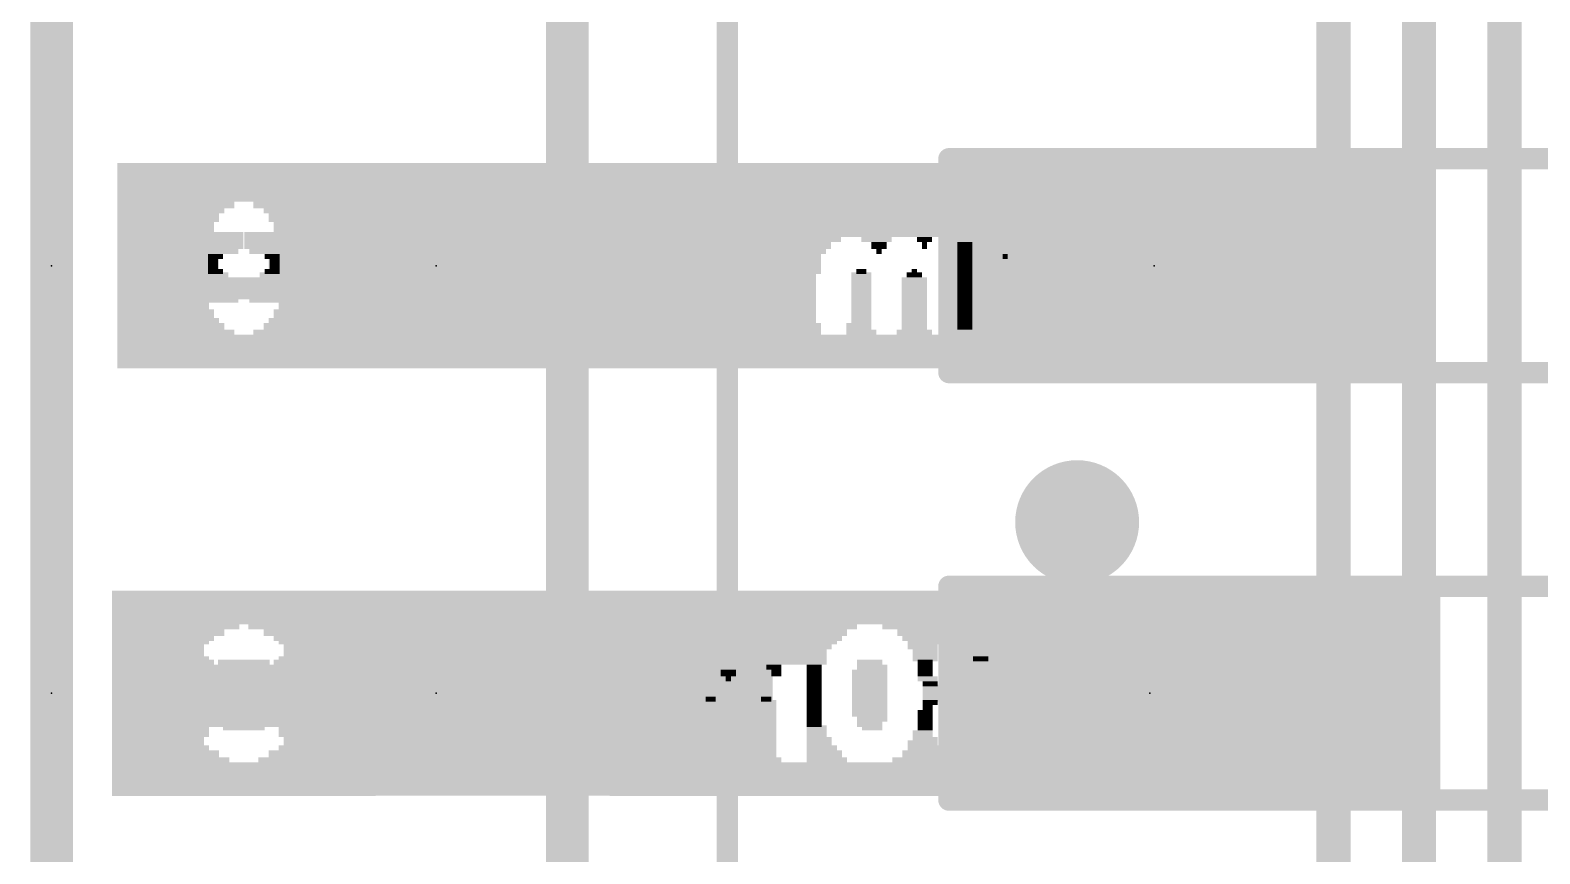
# Model space of a CAD drawing. Extents: x -30.7 to 55.9, y -16 to 25.5.
# Drawn here: x -0.13 to 8.85, y 13.02 to 17.91 of the extents above; entities that cross this region are included whole.
import ezdxf

# ---------------------------------------------------------------- set-up
doc = ezdxf.new("R2010")
doc.units = 0
for name, color, linetype in [('1', 12, 'CONTINUOUS'), ('16', 53, 'CONTINUOUS'), ('18', 110, 'CONTINUOUS'), ('20', 53, 'CONTINUOUS'), ('21', 41, 'CONTINUOUS'), ('22', 40, 'CONTINUOUS'), ('23', 53, 'CONTINUOUS'), ('24', 53, 'CONTINUOUS'), ('51', 53, 'CONTINUOUS')]:
    doc.layers.add(name, color=color, linetype=linetype)

# ---------------------------------------------------------------- blocks, each defined once
blk = doc.blocks.new('RECT')
blk.add_solid([(-0.5, -0.5), (0.5, -0.5), (-0.5, 0.5), (0.5, 0.5)])
blk = doc.blocks.new('ROUNDV')
at = {"const_width": 0.5}
blk.add_lwpolyline([(0, -0.25, 1), (0, 0.25, 1), (0, -0.25)], format="xyb", dxfattribs=at)

msp = doc.modelspace()

# ---------------------------------------------------------------- linework, layer by layer
at = {"layer": '1'}
for points, const_width in [([(0, 25.4), (0, 0)], 0.254), ([(7.62, 8.382), (7.62, 20.486)], 0.2032), ([(8.128, 20.447), (8.128, 9.906)], 0.2032), ([(8.636, 20.32), (8.636, 12.192)], 0.2032), ([(3.066, 19.05), (3.066, 16.51)], 0.254), ([(3.066, 13.97), (3.066, 16.51)], 0.254), ([(3.066, 11.43), (3.066, 13.97)], 0.254)]:
    msp.add_lwpolyline(points, dxfattribs=dict(at, const_width=const_width))
at = {"layer": '1', "const_width": 0.127}
for points in [[(3.1295, 16.51, 1), (3.0025, 16.51)], [(3.0025, 16.51, 1), (3.1295, 16.51)], [(3.1295, 13.97, 1), (3.0025, 13.97)], [(3.0025, 13.97, 1), (3.1295, 13.97)]]:
    msp.add_lwpolyline(points, format="xyb", dxfattribs=at)
at = {"layer": '16', "const_width": 0.254}
msp.add_lwpolyline([(0, 25.4), (0, 0)], dxfattribs=at)
at = {"layer": '20', "const_width": 0.2032}
msp.add_lwpolyline([(0, 0), (0, 25.4)], dxfattribs=at)
at = {"layer": '23'}
for p in [(0, 16.51), (0, 13.97)]:
    msp.add_point(p, dxfattribs=at)
at = {"layer": '24'}
for p in [(2.286, 16.51), (6.5532, 16.51), (2.286, 13.97), (6.5278, 13.97)]:
    msp.add_point(p, dxfattribs=at)
at = {"layer": '51', "const_width": 0.127}
for points in [[(4.016, 4.345), (4.016, 21.055)], [(7.112, 17.145), (5.334, 17.145)], [(5.334, 17.145), (5.334, 15.875)], [(7.112, 15.875), (7.112, 17.145)], [(7.112, 17.145), (9.144, 17.145)], [(5.334, 17.018), (7.112, 17.018)], [(5.334, 16.891), (7.112, 16.891)], [(5.334, 16.764), (7.112, 16.764)], [(5.334, 16.637), (7.112, 16.637)], [(5.334, 16.51), (7.112, 16.51)], [(5.334, 16.383), (7.112, 16.383)], [(5.334, 16.256), (7.112, 16.256)], [(5.334, 16.129), (7.112, 16.129)], [(5.334, 16.002), (7.112, 16.002)], [(5.334, 15.875), (7.112, 15.875)], [(5.334, 15.875), (7.112, 15.875)], [(9.144, 15.875), (7.112, 15.875)], [(7.112, 14.605), (5.334, 14.605)], [(5.334, 14.605), (5.334, 13.335)], [(7.112, 13.335), (7.112, 14.605)], [(7.112, 14.605), (9.144, 14.605)], [(5.334, 14.478), (7.112, 14.478)], [(5.334, 14.351), (7.112, 14.351)], [(5.334, 14.224), (7.112, 14.224)], [(5.334, 14.097), (7.112, 14.097)], [(5.334, 13.97), (7.112, 13.97)], [(5.334, 13.843), (7.112, 13.843)], [(5.334, 13.716), (7.112, 13.716)], [(5.334, 13.589), (7.112, 13.589)], [(5.334, 13.462), (7.112, 13.462)], [(5.334, 13.335), (7.112, 13.335)], [(5.334, 13.335), (7.112, 13.335)], [(9.144, 13.335), (7.112, 13.335)]]:
    msp.add_lwpolyline(points, dxfattribs=at)
at = {"layer": '51', "const_width": 0.0635}
for points in [[(5.3658, 17.145, 1), (5.3023, 17.145)], [(5.334, 17.1767, 1), (5.334, 17.1133)], [(7.112, 17.1767, 1), (7.112, 17.1133)], [(7.1437, 17.145, 1), (7.0803, 17.145)], [(7.112, 17.1133, 1), (7.112, 17.1767)], [(5.334, 17.0497, 1), (5.334, 16.9863)], [(7.112, 16.9863, 1), (7.112, 17.0497)], [(5.334, 16.9228, 1), (5.334, 16.8593)], [(7.112, 16.8593, 1), (7.112, 16.9228)], [(5.334, 16.7957, 1), (5.334, 16.7323)], [(7.112, 16.7323, 1), (7.112, 16.7957)], [(5.334, 16.6687, 1), (5.334, 16.6053)], [(7.112, 16.6053, 1), (7.112, 16.6687)], [(5.334, 16.5418, 1), (5.334, 16.4783)], [(7.112, 16.4783, 1), (7.112, 16.5418)], [(5.334, 16.4147, 1), (5.334, 16.3513)], [(7.112, 16.3513, 1), (7.112, 16.4147)], [(5.334, 16.2877, 1), (5.334, 16.2243)], [(7.112, 16.2243, 1), (7.112, 16.2877)], [(5.334, 16.1608, 1), (5.334, 16.0973)], [(7.112, 16.0973, 1), (7.112, 16.1608)], [(5.334, 16.0338, 1), (5.334, 15.9703)], [(7.112, 15.9703, 1), (7.112, 16.0338)], [(5.334, 15.9068, 1), (5.334, 15.8432)], [(5.334, 15.9068, 1), (5.334, 15.8432)], [(5.3023, 15.875, 1), (5.3658, 15.875)], [(7.112, 15.9068, 1), (7.112, 15.8432)], [(7.0803, 15.875, 1), (7.1437, 15.875)], [(7.112, 15.8432, 1), (7.112, 15.9068)], [(7.112, 15.8432, 1), (7.112, 15.9068)], [(5.334, 14.6368, 1), (5.334, 14.5732)], [(5.3658, 14.605, 1), (5.3023, 14.605)], [(7.112, 14.6368, 1), (7.112, 14.5732)], [(7.1437, 14.605, 1), (7.0803, 14.605)], [(7.112, 14.5732, 1), (7.112, 14.6368)], [(5.334, 14.5098, 1), (5.334, 14.4463)], [(7.112, 14.4463, 1), (7.112, 14.5098)], [(5.334, 14.3828, 1), (5.334, 14.3193)], [(7.112, 14.3193, 1), (7.112, 14.3828)], [(5.334, 14.2558, 1), (5.334, 14.1922)], [(7.112, 14.1922, 1), (7.112, 14.2558)], [(5.334, 14.1288, 1), (5.334, 14.0653)], [(7.112, 14.0653, 1), (7.112, 14.1288)], [(5.334, 14.0018, 1), (5.334, 13.9383)], [(7.112, 13.9383, 1), (7.112, 14.0018)], [(5.334, 13.8748, 1), (5.334, 13.8112)], [(7.112, 13.8112, 1), (7.112, 13.8748)], [(5.334, 13.7478, 1), (5.334, 13.6843)], [(7.112, 13.6843, 1), (7.112, 13.7478)], [(5.334, 13.6208, 1), (5.334, 13.5572)], [(7.112, 13.5572, 1), (7.112, 13.6208)], [(5.334, 13.4938, 1), (5.334, 13.4303)], [(7.112, 13.4303, 1), (7.112, 13.4938)], [(5.334, 13.3668, 1), (5.334, 13.3033)], [(5.334, 13.3668, 1), (5.334, 13.3033)], [(7.112, 13.3668, 1), (7.112, 13.3033)], [(7.112, 13.3033, 1), (7.112, 13.3668)], [(7.112, 13.3033, 1), (7.112, 13.3668)], [(5.3023, 13.335, 1), (5.3658, 13.335)], [(7.0803, 13.335, 1), (7.1437, 13.335)]]:
    msp.add_lwpolyline(points, format="xyb", dxfattribs=at)

# ---------------------------------------------------------------- block references
at = {"layer": '1', "xscale": 2.44, "yscale": 1.13}
for p in [(3.066, 16.51), (3.066, 13.97)]:
    msp.add_blockref('RECT', p, dxfattribs=at)
at = {"layer": '18', "xscale": 0.7366, "yscale": 0.7366}
msp.add_blockref('ROUNDV', (6.096, 14.986), dxfattribs=at)
msp.add_blockref('ROUNDV', (6.096, 14.986), dxfattribs=at)
at = {"layer": '21'}
for p, xscale, yscale in [((1.035, 17.105), 1.29, 0.03), ((1.035, 17.075), 1.29, 0.03), ((1.035, 17.05), 1.29, 0.02), ((1.7399, 16.51), 0.1778, 1.2192), ((1.7399, 16.51), 0.1778, 1.2192), ((1.035, 17.02), 1.29, 0.04), ((1.035, 16.985), 1.29, 0.03), ((1.035, 16.955), 1.29, 0.03), ((1.035, 16.93), 1.29, 0.02), ((1.035, 16.905), 1.29, 0.03), ((0.57, 16.87), 0.36, 0.04), ((1.44, 16.87), 0.48, 0.04), ((0.555, 16.835), 0.33, 0.03), ((0.555, 16.815), 0.33, 0.03), ((0.555, 16.785), 0.33, 0.03), ((1.47, 16.835), 0.42, 0.03), ((1.485, 16.815), 0.39, 0.03), ((1.485, 16.785), 0.39, 0.03), ((0.555, 16.75), 0.33, 0.04), ((0.555, 16.715), 0.33, 0.03), ((0.555, 16.695), 0.33, 0.03), ((1.035, 16.695), 0.21, 0.03), ((1.5, 16.75), 0.36, 0.04), ((1.5, 16.715), 0.36, 0.03), ((1.5, 16.695), 0.36, 0.03), ((0.555, 16.665), 0.33, 0.03), ((0.555, 16.63), 0.33, 0.04), ((0.555, 16.595), 0.33, 0.03), ((1.035, 16.665), 0.21, 0.03), ((1.035, 16.63), 0.21, 0.04), ((1.02, 16.595), 0.18, 0.03), ((1.5, 16.665), 0.36, 0.03), ((1.5, 16.63), 0.36, 0.04), ((1.5, 16.595), 0.36, 0.03), ((0.555, 16.565), 0.33, 0.03), ((0.555, 16.545), 0.33, 0.03), ((0.555, 16.51), 0.33, 0.04), ((0.975, 16.565), 0.09, 0.03), ((0.96, 16.545), 0.06, 0.03), ((0.96, 16.51), 0.06, 0.04), ((1.485, 16.545), 0.39, 0.03), ((1.485, 16.51), 0.39, 0.04), ((1.5, 16.565), 0.36, 0.03), ((0.555, 16.475), 0.33, 0.03), ((0.555, 16.455), 0.33, 0.03), ((0.555, 16.425), 0.33, 0.03), ((0.975, 16.475), 0.09, 0.03), ((0.99, 16.455), 0.12, 0.03), ((1.05, 16.425), 0.24, 0.03), ((1.5, 16.475), 0.36, 0.03), ((1.515, 16.455), 0.33, 0.03), ((1.515, 16.425), 0.33, 0.03), ((0.555, 16.39), 0.33, 0.04), ((0.555, 16.355), 0.33, 0.03), ((0.555, 16.325), 0.33, 0.03), ((1.05, 16.39), 0.24, 0.04), ((1.05, 16.355), 0.24, 0.03), ((1.05, 16.325), 0.24, 0.03), ((1.515, 16.39), 0.33, 0.04), ((1.515, 16.355), 0.33, 0.03), ((1.515, 16.325), 0.33, 0.03), ((0.555, 16.305), 0.33, 0.03), ((0.555, 16.27), 0.33, 0.04), ((0.555, 16.235), 0.33, 0.03), ((1.02, 16.305), 0.18, 0.03), ((1.5, 16.235), 0.36, 0.03), ((1.515, 16.305), 0.33, 0.03), ((1.515, 16.27), 0.33, 0.04), ((0.555, 16.215), 0.33, 0.03), ((0.555, 16.185), 0.33, 0.03), ((0.57, 16.15), 0.36, 0.04), ((1.47, 16.15), 0.42, 0.04), ((1.485, 16.185), 0.39, 0.03), ((1.5, 16.215), 0.36, 0.03), ((0.57, 16.115), 0.36, 0.03), ((1.035, 16.085), 1.29, 0.03), ((1.035, 16.055), 1.29, 0.03), ((1.44, 16.115), 0.48, 0.03), ((1.035, 16.025), 1.29, 0.03), ((1.035, 16.005), 1.29, 0.03), ((1.035, 15.975), 1.29, 0.03), ((1.035, 15.945), 1.29, 0.03), ((1.035, 15.915), 1.29, 0.03), ((1.035, 14.565), 1.35, 0.03), ((1.035, 14.535), 1.35, 0.03), ((1.7399, 13.97), 0.1778, 1.2192), ((1.035, 14.51), 1.35, 0.02), ((1.035, 14.48), 1.35, 0.04), ((1.035, 14.445), 1.35, 0.03), ((1.035, 14.415), 1.35, 0.03), ((1.035, 14.39), 1.35, 0.02), ((0.705, 14.365), 0.69, 0.03), ((1.44, 14.365), 0.54, 0.03), ((0.66, 14.33), 0.6, 0.04), ((0.63, 14.295), 0.54, 0.03), ((0.6, 14.275), 0.48, 0.03), ((1.485, 14.33), 0.45, 0.04), ((1.515, 14.295), 0.39, 0.03), ((1.53, 14.275), 0.36, 0.03), ((0.585, 14.245), 0.45, 0.03), ((0.57, 14.21), 0.42, 0.04), ((0.555, 14.175), 0.39, 0.03), ((1.53, 14.175), 0.36, 0.03), ((1.545, 14.245), 0.33, 0.03), ((1.545, 14.21), 0.33, 0.04), ((0.555, 14.155), 0.39, 0.03), ((0.54, 14.125), 0.36, 0.03), ((0.54, 14.09), 0.36, 0.04), ((1.32, 14.09), 0.78, 0.04), ((1.11, 14.125), 0.3, 0.03), ((1.095, 14.155), 0.21, 0.03), ((1.5, 14.125), 0.42, 0.03), ((1.515, 14.155), 0.39, 0.03), ((0.54, 14.055), 0.36, 0.03), ((0.525, 14.025), 0.33, 0.03), ((0.525, 14.005), 0.33, 0.03), ((1.305, 14.055), 0.81, 0.03), ((1.305, 14.025), 0.81, 0.03), ((1.305, 14.005), 0.81, 0.03), ((0.525, 13.97), 0.33, 0.04), ((0.525, 13.935), 0.33, 0.03), ((0.525, 13.915), 0.33, 0.03), ((1.305, 13.97), 0.81, 0.04), ((1.305, 13.935), 0.81, 0.03), ((1.305, 13.915), 0.81, 0.03), ((0.54, 13.885), 0.36, 0.03), ((0.54, 13.85), 0.36, 0.04), ((0.54, 13.815), 0.36, 0.03), ((1.305, 13.885), 0.81, 0.03), ((1.305, 13.85), 0.81, 0.04), ((1.32, 13.815), 0.78, 0.03), ((0.555, 13.785), 0.39, 0.03), ((0.555, 13.765), 0.39, 0.03), ((0.57, 13.73), 0.42, 0.04), ((1.095, 13.785), 0.27, 0.03), ((1.095, 13.765), 0.15, 0.03), ((1.515, 13.785), 0.39, 0.03), ((1.53, 13.765), 0.36, 0.03), ((1.53, 13.73), 0.36, 0.04), ((0.57, 13.695), 0.42, 0.03), ((0.585, 13.675), 0.45, 0.03), ((0.615, 13.645), 0.51, 0.03), ((1.53, 13.645), 0.36, 0.03), ((1.545, 13.695), 0.33, 0.03), ((1.545, 13.675), 0.33, 0.03), ((0.63, 13.61), 0.54, 0.04), ((0.66, 13.575), 0.6, 0.03), ((1.035, 13.545), 1.35, 0.03), ((1.47, 13.575), 0.48, 0.03), ((1.5, 13.61), 0.42, 0.04), ((1.035, 13.515), 1.35, 0.03), ((1.035, 13.485), 1.35, 0.03), ((1.035, 13.465), 1.35, 0.03), ((1.035, 13.435), 1.35, 0.03), ((1.035, 13.405), 1.35, 0.03), ((1.035, 13.375), 1.35, 0.03)]:
    msp.add_blockref('RECT', p, dxfattribs=dict(at, xscale=xscale, yscale=yscale))
at = {"layer": '22', "rotation": 180}
for p, xscale, yscale in [((1.251, 17.105), 1.29, 0.03), ((1.251, 17.075), 1.29, 0.03), ((1.251, 17.05), 1.29, 0.02), ((5.1882, 17.105), 1.95, 0.03), ((5.1882, 17.075), 1.95, 0.03), ((5.1882, 17.05), 1.95, 0.02), ((1.251, 17.02), 1.29, 0.04), ((1.251, 16.985), 1.29, 0.03), ((1.251, 16.955), 1.29, 0.03), ((5.1882, 17.02), 1.95, 0.04), ((5.1882, 16.985), 1.95, 0.03), ((5.1882, 16.955), 1.95, 0.03), ((1.251, 16.93), 1.29, 0.02), ((1.251, 16.905), 1.29, 0.03), ((0.846, 16.87), 0.48, 0.04), ((1.716, 16.87), 0.36, 0.04), ((5.1882, 16.93), 1.95, 0.02), ((5.1882, 16.905), 1.95, 0.03), ((4.8432, 16.87), 1.26, 0.04), ((5.8932, 16.87), 0.54, 0.04), ((0.816, 16.835), 0.42, 0.03), ((0.801, 16.815), 0.39, 0.03), ((0.801, 16.785), 0.39, 0.03), ((1.731, 16.835), 0.33, 0.03), ((1.731, 16.815), 0.33, 0.03), ((1.731, 16.785), 0.33, 0.03), ((4.8432, 16.835), 1.26, 0.03), ((4.8432, 16.815), 1.26, 0.03), ((4.8432, 16.785), 1.26, 0.03), ((5.9082, 16.835), 0.51, 0.03), ((5.9232, 16.815), 0.48, 0.03), ((5.9532, 16.785), 0.42, 0.03), ((0.786, 16.75), 0.36, 0.04), ((0.786, 16.715), 0.36, 0.03), ((0.786, 16.695), 0.36, 0.03), ((1.251, 16.695), 0.21, 0.03), ((1.731, 16.75), 0.33, 0.04), ((1.731, 16.715), 0.33, 0.03), ((1.731, 16.695), 0.33, 0.03), ((4.8432, 16.75), 1.26, 0.04), ((4.8432, 16.715), 1.26, 0.03), ((4.8432, 16.695), 1.26, 0.03), ((5.9682, 16.75), 0.39, 0.04), ((5.9832, 16.715), 0.36, 0.03), ((5.9982, 16.695), 0.33, 0.03), ((0.786, 16.665), 0.36, 0.03), ((0.786, 16.63), 0.36, 0.04), ((0.786, 16.595), 0.36, 0.03), ((1.251, 16.665), 0.21, 0.03), ((1.251, 16.63), 0.21, 0.04), ((1.266, 16.595), 0.18, 0.03), ((1.731, 16.665), 0.33, 0.03), ((1.731, 16.63), 0.33, 0.04), ((1.731, 16.595), 0.33, 0.03), ((4.4532, 16.665), 0.48, 0.03), ((4.4232, 16.63), 0.42, 0.04), ((4.4082, 16.595), 0.39, 0.03), ((4.9032, 16.665), 0.18, 0.03), ((4.9182, 16.63), 0.09, 0.04), ((4.9182, 16.595), 0.03, 0.03), ((5.1882, 16.665), 0.09, 0.03), ((5.1882, 16.63), 0.03, 0.04), ((5.4132, 16.665), 0.12, 0.03), ((5.4282, 16.63), 0.09, 0.04), ((5.4282, 16.595), 0.09, 0.03), ((5.9982, 16.665), 0.33, 0.03), ((5.9982, 16.63), 0.33, 0.04), ((5.9982, 16.595), 0.33, 0.03), ((0.786, 16.565), 0.36, 0.03), ((0.801, 16.545), 0.39, 0.03), ((0.801, 16.51), 0.39, 0.04), ((1.311, 16.565), 0.09, 0.03), ((1.326, 16.545), 0.06, 0.03), ((1.326, 16.51), 0.06, 0.04), ((1.731, 16.565), 0.33, 0.03), ((1.731, 16.545), 0.33, 0.03), ((1.731, 16.51), 0.33, 0.04), ((4.3932, 16.565), 0.36, 0.03), ((4.3932, 16.545), 0.36, 0.03), ((4.3932, 16.51), 0.36, 0.04), ((5.4282, 16.565), 0.09, 0.03), ((5.4282, 16.545), 0.09, 0.03), ((5.4282, 16.51), 0.09, 0.04), ((5.6682, 16.565), 0.03, 0.03), ((5.9082, 16.545), 0.51, 0.03), ((5.9082, 16.51), 0.51, 0.04), ((5.9832, 16.565), 0.36, 0.03), ((0.786, 16.475), 0.36, 0.03), ((0.771, 16.455), 0.33, 0.03), ((0.771, 16.425), 0.33, 0.03), ((1.236, 16.425), 0.24, 0.03), ((1.296, 16.455), 0.12, 0.03), ((1.311, 16.475), 0.09, 0.03), ((1.731, 16.475), 0.33, 0.03), ((1.731, 16.455), 0.33, 0.03), ((1.731, 16.425), 0.33, 0.03), ((4.3932, 16.475), 0.36, 0.03), ((4.3782, 16.455), 0.33, 0.03), ((4.3782, 16.425), 0.33, 0.03), ((4.8132, 16.455), 0.12, 0.03), ((4.8132, 16.425), 0.12, 0.03), ((4.8132, 16.475), 0.06, 0.03), ((5.1282, 16.425), 0.15, 0.03), ((5.1282, 16.455), 0.09, 0.03), ((5.1282, 16.475), 0.03, 0.03), ((5.4282, 16.475), 0.09, 0.03), ((5.4282, 16.455), 0.09, 0.03), ((5.4282, 16.425), 0.09, 0.03), ((5.9082, 16.475), 0.51, 0.03), ((5.9082, 16.455), 0.51, 0.03), ((5.9082, 16.425), 0.51, 0.03), ((0.771, 16.39), 0.33, 0.04), ((0.771, 16.355), 0.33, 0.03), ((0.771, 16.325), 0.33, 0.03), ((1.236, 16.39), 0.24, 0.04), ((1.236, 16.355), 0.24, 0.03), ((1.236, 16.325), 0.24, 0.03), ((1.731, 16.39), 0.33, 0.04), ((1.731, 16.355), 0.33, 0.03), ((1.731, 16.325), 0.33, 0.03), ((4.3782, 16.39), 0.33, 0.04), ((4.3782, 16.355), 0.33, 0.03), ((4.3782, 16.325), 0.33, 0.03), ((4.8132, 16.39), 0.12, 0.04), ((4.8132, 16.355), 0.12, 0.03), ((4.8132, 16.325), 0.12, 0.03), ((5.1282, 16.39), 0.15, 0.04), ((5.1282, 16.355), 0.15, 0.03), ((5.1282, 16.325), 0.15, 0.03), ((5.4282, 16.39), 0.09, 0.04), ((5.4282, 16.355), 0.09, 0.03), ((5.4282, 16.325), 0.09, 0.03), ((5.9082, 16.39), 0.51, 0.04), ((5.9082, 16.355), 0.51, 0.03), ((5.9082, 16.325), 0.51, 0.03), ((0.771, 16.305), 0.33, 0.03), ((0.771, 16.27), 0.33, 0.04), ((0.786, 16.235), 0.36, 0.03), ((1.266, 16.305), 0.18, 0.03), ((1.731, 16.305), 0.33, 0.03), ((1.731, 16.27), 0.33, 0.04), ((1.731, 16.235), 0.33, 0.03), ((4.3782, 16.305), 0.33, 0.03), ((4.3782, 16.27), 0.33, 0.04), ((4.3782, 16.235), 0.33, 0.03), ((4.8132, 16.305), 0.12, 0.03), ((4.8132, 16.27), 0.12, 0.04), ((4.8132, 16.235), 0.12, 0.03), ((5.1282, 16.305), 0.15, 0.03), ((5.1282, 16.27), 0.15, 0.04), ((5.1282, 16.235), 0.15, 0.03), ((5.4282, 16.305), 0.09, 0.03), ((5.4282, 16.27), 0.09, 0.04), ((5.4282, 16.235), 0.09, 0.03), ((5.9082, 16.305), 0.51, 0.03), ((5.9082, 16.27), 0.51, 0.04), ((5.9082, 16.235), 0.51, 0.03), ((0.786, 16.215), 0.36, 0.03), ((0.801, 16.185), 0.39, 0.03), ((0.816, 16.15), 0.42, 0.04), ((1.716, 16.15), 0.36, 0.04), ((1.731, 16.215), 0.33, 0.03), ((1.731, 16.185), 0.33, 0.03), ((4.3782, 16.215), 0.33, 0.03), ((4.3782, 16.185), 0.33, 0.03), ((4.3932, 16.15), 0.36, 0.04), ((4.7982, 16.15), 0.15, 0.04), ((4.8132, 16.215), 0.12, 0.03), ((4.8132, 16.185), 0.12, 0.03), ((5.1282, 16.215), 0.15, 0.03), ((5.1282, 16.185), 0.15, 0.03), ((5.1282, 16.15), 0.15, 0.04), ((5.4282, 16.215), 0.09, 0.03), ((5.4282, 16.185), 0.09, 0.03), ((5.4282, 16.15), 0.09, 0.04), ((5.9082, 16.215), 0.51, 0.03), ((5.9082, 16.185), 0.51, 0.03), ((5.9082, 16.15), 0.51, 0.04), ((0.846, 16.115), 0.48, 0.03), ((1.251, 16.085), 1.29, 0.03), ((1.251, 16.055), 1.29, 0.03), ((1.716, 16.115), 0.36, 0.03), ((4.3932, 16.115), 0.36, 0.03), ((5.1882, 16.085), 1.95, 0.03), ((5.1882, 16.055), 1.95, 0.03), ((4.8132, 16.115), 0.18, 0.03), ((5.1282, 16.115), 0.21, 0.03), ((5.4282, 16.115), 0.15, 0.03), ((5.9082, 16.115), 0.51, 0.03), ((1.251, 16.025), 1.29, 0.03), ((1.251, 16.005), 1.29, 0.03), ((1.251, 15.975), 1.29, 0.03), ((5.1882, 16.025), 1.95, 0.03), ((5.1882, 16.005), 1.95, 0.03), ((5.1882, 15.975), 1.95, 0.03), ((1.251, 15.945), 1.29, 0.03), ((1.251, 15.915), 1.29, 0.03), ((5.1882, 15.945), 1.95, 0.03), ((5.1882, 15.915), 1.95, 0.03), ((1.251, 14.565), 1.35, 0.03), ((1.251, 14.535), 1.35, 0.03), ((4.7428, 14.565), 2.85, 0.03), ((4.7428, 14.535), 2.85, 0.03), ((1.251, 14.51), 1.35, 0.02), ((1.251, 14.48), 1.35, 0.04), ((1.251, 14.445), 1.35, 0.03), ((4.7428, 14.51), 2.85, 0.02), ((4.7428, 14.48), 2.85, 0.04), ((4.7428, 14.445), 2.85, 0.03), ((1.251, 14.415), 1.35, 0.03), ((1.251, 14.39), 1.35, 0.02), ((0.846, 14.365), 0.54, 0.03), ((1.581, 14.365), 0.69, 0.03), ((4.7428, 14.415), 2.85, 0.03), ((4.7428, 14.39), 2.85, 0.02), ((4.0528, 14.365), 1.47, 0.03), ((5.1928, 14.365), 0.51, 0.03), ((5.8828, 14.365), 0.57, 0.03), ((0.801, 14.33), 0.45, 0.04), ((0.771, 14.295), 0.39, 0.03), ((0.756, 14.275), 0.36, 0.03), ((1.626, 14.33), 0.6, 0.04), ((1.656, 14.295), 0.54, 0.03), ((1.686, 14.275), 0.48, 0.03), ((4.0228, 14.33), 1.41, 0.04), ((4.0078, 14.295), 1.38, 0.03), ((3.9928, 14.275), 1.35, 0.03), ((5.2078, 14.33), 0.36, 0.04), ((5.1928, 14.295), 0.27, 0.03), ((5.1928, 14.275), 0.21, 0.03), ((5.9278, 14.33), 0.48, 0.04), ((5.9428, 14.295), 0.45, 0.03), ((5.9578, 14.275), 0.42, 0.03), ((0.741, 14.245), 0.33, 0.03), ((0.741, 14.21), 0.33, 0.04), ((0.756, 14.175), 0.36, 0.03), ((1.701, 14.245), 0.45, 0.03), ((1.716, 14.21), 0.42, 0.04), ((1.731, 14.175), 0.39, 0.03), ((3.9778, 14.245), 1.32, 0.03), ((3.9628, 14.21), 1.29, 0.04), ((3.9628, 14.175), 1.29, 0.03), ((5.1778, 14.245), 0.18, 0.03), ((5.1928, 14.21), 0.15, 0.04), ((5.1928, 14.175), 0.15, 0.03), ((5.5228, 14.175), 0.09, 0.03), ((5.9728, 14.245), 0.39, 0.03), ((5.9728, 14.21), 0.39, 0.04), ((5.9878, 14.175), 0.36, 0.03), ((0.771, 14.155), 0.39, 0.03), ((0.786, 14.125), 0.42, 0.03), ((0.966, 14.09), 0.78, 0.04), ((1.176, 14.125), 0.3, 0.03), ((1.191, 14.155), 0.21, 0.03), ((1.731, 14.155), 0.39, 0.03), ((1.746, 14.125), 0.36, 0.03), ((1.746, 14.09), 0.36, 0.04), ((3.9628, 14.155), 1.29, 0.03), ((3.5578, 14.125), 0.48, 0.03), ((3.5428, 14.09), 0.45, 0.04), ((4.0378, 14.125), 0.18, 0.03), ((4.0228, 14.09), 0.09, 0.04), ((4.2928, 14.125), 0.09, 0.03), ((4.3078, 14.09), 0.06, 0.04), ((4.5328, 14.125), 0.09, 0.03), ((4.5328, 14.09), 0.09, 0.04), ((4.8628, 14.09), 0.21, 0.04), ((4.8628, 14.155), 0.15, 0.03), ((4.8778, 14.125), 0.18, 0.03), ((5.1928, 14.155), 0.09, 0.03), ((5.1928, 14.125), 0.09, 0.03), ((5.1928, 14.09), 0.09, 0.04), ((5.5228, 14.155), 0.15, 0.03), ((5.5378, 14.125), 0.18, 0.03), ((5.5528, 14.09), 0.21, 0.04), ((5.9428, 14.09), 0.45, 0.04), ((5.9728, 14.155), 0.39, 0.03), ((5.9728, 14.125), 0.39, 0.03), ((0.981, 14.055), 0.81, 0.03), ((0.981, 14.025), 0.81, 0.03), ((0.981, 14.005), 0.81, 0.03), ((1.746, 14.055), 0.36, 0.03), ((1.761, 14.025), 0.33, 0.03), ((1.761, 14.005), 0.33, 0.03), ((3.5278, 14.055), 0.42, 0.03), ((3.5128, 14.025), 0.39, 0.03), ((3.5128, 14.005), 0.39, 0.03), ((4.0228, 14.055), 0.03, 0.03), ((4.5328, 14.055), 0.09, 0.03), ((4.5328, 14.025), 0.09, 0.03), ((4.5328, 14.005), 0.09, 0.03), ((4.8628, 14.055), 0.21, 0.03), ((4.8628, 14.025), 0.21, 0.03), ((4.8628, 14.005), 0.21, 0.03), ((5.2078, 14.055), 0.12, 0.03), ((5.2228, 14.025), 0.09, 0.03), ((5.2378, 14.005), 0.12, 0.03), ((5.8828, 14.055), 0.57, 0.03), ((5.8828, 14.025), 0.57, 0.03), ((5.8828, 14.005), 0.57, 0.03), ((0.981, 13.97), 0.81, 0.04), ((0.981, 13.935), 0.81, 0.03), ((0.981, 13.915), 0.81, 0.03), ((1.761, 13.97), 0.33, 0.04), ((1.761, 13.935), 0.33, 0.03), ((1.761, 13.915), 0.33, 0.03), ((3.4978, 13.97), 0.36, 0.04), ((3.4978, 13.935), 0.36, 0.03), ((3.4978, 13.915), 0.36, 0.03), ((3.9178, 13.915), 0.12, 0.03), ((3.9178, 13.935), 0.06, 0.03), ((4.2478, 13.915), 0.12, 0.03), ((4.2478, 13.935), 0.06, 0.03), ((4.5328, 13.97), 0.09, 0.04), ((4.5328, 13.935), 0.09, 0.03), ((4.5328, 13.915), 0.09, 0.03), ((4.8628, 13.97), 0.21, 0.04), ((4.8628, 13.935), 0.21, 0.03), ((4.8628, 13.915), 0.21, 0.03), ((5.2528, 13.97), 0.15, 0.04), ((5.2378, 13.935), 0.12, 0.03), ((5.2228, 13.915), 0.09, 0.03), ((5.8828, 13.97), 0.57, 0.04), ((5.8828, 13.935), 0.57, 0.03), ((5.8828, 13.915), 0.57, 0.03), ((0.981, 13.885), 0.81, 0.03), ((0.981, 13.85), 0.81, 0.04), ((0.966, 13.815), 0.78, 0.03), ((1.746, 13.885), 0.36, 0.03), ((1.746, 13.85), 0.36, 0.04), ((1.746, 13.815), 0.36, 0.03), ((3.4978, 13.885), 0.36, 0.03), ((3.4978, 13.85), 0.36, 0.04), ((3.4978, 13.815), 0.36, 0.03), ((3.9328, 13.885), 0.15, 0.03), ((3.9328, 13.85), 0.15, 0.04), ((3.9328, 13.815), 0.15, 0.03), ((4.2478, 13.885), 0.12, 0.03), ((4.2478, 13.85), 0.12, 0.04), ((4.2478, 13.815), 0.12, 0.03), ((4.5328, 13.885), 0.09, 0.03), ((4.5328, 13.85), 0.09, 0.04), ((4.5328, 13.815), 0.09, 0.03), ((4.8628, 13.885), 0.21, 0.03), ((4.8628, 13.85), 0.21, 0.04), ((4.8778, 13.815), 0.18, 0.03), ((5.1928, 13.85), 0.09, 0.04), ((5.1928, 13.815), 0.09, 0.03), ((5.2078, 13.885), 0.06, 0.03), ((5.5378, 13.85), 0.24, 0.04), ((5.5378, 13.815), 0.24, 0.03), ((5.8228, 13.885), 0.69, 0.03), ((5.9878, 13.85), 0.36, 0.04), ((6.0028, 13.815), 0.33, 0.03), ((0.771, 13.785), 0.39, 0.03), ((0.756, 13.765), 0.36, 0.03), ((0.756, 13.73), 0.36, 0.04), ((1.191, 13.785), 0.27, 0.03), ((1.191, 13.765), 0.15, 0.03), ((1.716, 13.73), 0.42, 0.04), ((1.731, 13.785), 0.39, 0.03), ((1.731, 13.765), 0.39, 0.03), ((3.4978, 13.785), 0.36, 0.03), ((3.4978, 13.765), 0.36, 0.03), ((3.4978, 13.73), 0.36, 0.04), ((3.9328, 13.785), 0.15, 0.03), ((3.9328, 13.765), 0.15, 0.03), ((3.9328, 13.73), 0.15, 0.04), ((4.2478, 13.785), 0.12, 0.03), ((4.2478, 13.765), 0.12, 0.03), ((4.2478, 13.73), 0.12, 0.04), ((4.5328, 13.785), 0.09, 0.03), ((4.5478, 13.765), 0.12, 0.03), ((4.5478, 13.73), 0.12, 0.04), ((4.8628, 13.785), 0.15, 0.03), ((4.8778, 13.765), 0.12, 0.03), ((5.1778, 13.73), 0.12, 0.04), ((5.1928, 13.785), 0.09, 0.03), ((5.1928, 13.765), 0.09, 0.03), ((5.5228, 13.785), 0.21, 0.03), ((5.5228, 13.765), 0.15, 0.03), ((5.9878, 13.765), 0.36, 0.03), ((5.9878, 13.73), 0.36, 0.04), ((6.0028, 13.785), 0.33, 0.03), ((0.741, 13.695), 0.33, 0.03), ((0.741, 13.675), 0.33, 0.03), ((0.756, 13.645), 0.36, 0.03), ((1.671, 13.645), 0.51, 0.03), ((1.701, 13.675), 0.45, 0.03), ((1.716, 13.695), 0.42, 0.03), ((3.4978, 13.695), 0.36, 0.03), ((3.4978, 13.675), 0.36, 0.03), ((3.4978, 13.645), 0.36, 0.03), ((3.9328, 13.695), 0.15, 0.03), ((3.9328, 13.675), 0.15, 0.03), ((3.9328, 13.645), 0.15, 0.03), ((4.2478, 13.695), 0.12, 0.03), ((4.2478, 13.675), 0.12, 0.03), ((4.2478, 13.645), 0.12, 0.03), ((4.5628, 13.695), 0.15, 0.03), ((4.5628, 13.675), 0.15, 0.03), ((4.5778, 13.645), 0.18, 0.03), ((5.1778, 13.675), 0.18, 0.03), ((5.1928, 13.645), 0.21, 0.03), ((5.1928, 13.695), 0.15, 0.03), ((5.9578, 13.645), 0.42, 0.03), ((5.9728, 13.675), 0.39, 0.03), ((5.9878, 13.695), 0.36, 0.03), ((0.786, 13.61), 0.42, 0.04), ((0.816, 13.575), 0.48, 0.03), ((1.251, 13.545), 1.35, 0.03), ((1.626, 13.575), 0.6, 0.03), ((1.656, 13.61), 0.54, 0.04), ((3.4978, 13.61), 0.36, 0.04), ((3.5128, 13.575), 0.39, 0.03), ((4.7428, 13.545), 2.85, 0.03), ((3.9178, 13.575), 0.18, 0.03), ((3.9328, 13.61), 0.15, 0.04), ((4.2478, 13.575), 0.18, 0.03), ((4.2478, 13.61), 0.12, 0.04), ((4.5928, 13.61), 0.21, 0.04), ((4.6078, 13.575), 0.24, 0.03), ((5.1928, 13.575), 0.39, 0.03), ((5.1928, 13.61), 0.27, 0.04), ((5.9278, 13.575), 0.48, 0.03), ((5.9428, 13.61), 0.45, 0.04), ((1.251, 13.515), 1.35, 0.03), ((1.251, 13.485), 1.35, 0.03), ((1.251, 13.465), 1.35, 0.03), ((4.7428, 13.515), 2.85, 0.03), ((4.7428, 13.485), 2.85, 0.03), ((4.7428, 13.465), 2.85, 0.03), ((1.251, 13.435), 1.35, 0.03), ((1.251, 13.405), 1.35, 0.03), ((1.251, 13.375), 1.35, 0.03), ((4.7428, 13.435), 2.85, 0.03), ((4.7428, 13.405), 2.85, 0.03), ((4.7428, 13.375), 2.85, 0.03)]:
    msp.add_blockref('RECT', p, dxfattribs=dict(at, xscale=xscale, yscale=yscale))
at = {"layer": '22', "yscale": 1.2192}
for p, xscale in [((3.048, 16.51), 2.3368), ((7.1755, 16.51), 2.1082), ((2.6797, 13.97), 1.651), ((7.1628, 13.97), 2.1844)]:
    msp.add_blockref('RECT', p, dxfattribs=dict(at, xscale=xscale))

doc.saveas('drawing.dxf')
